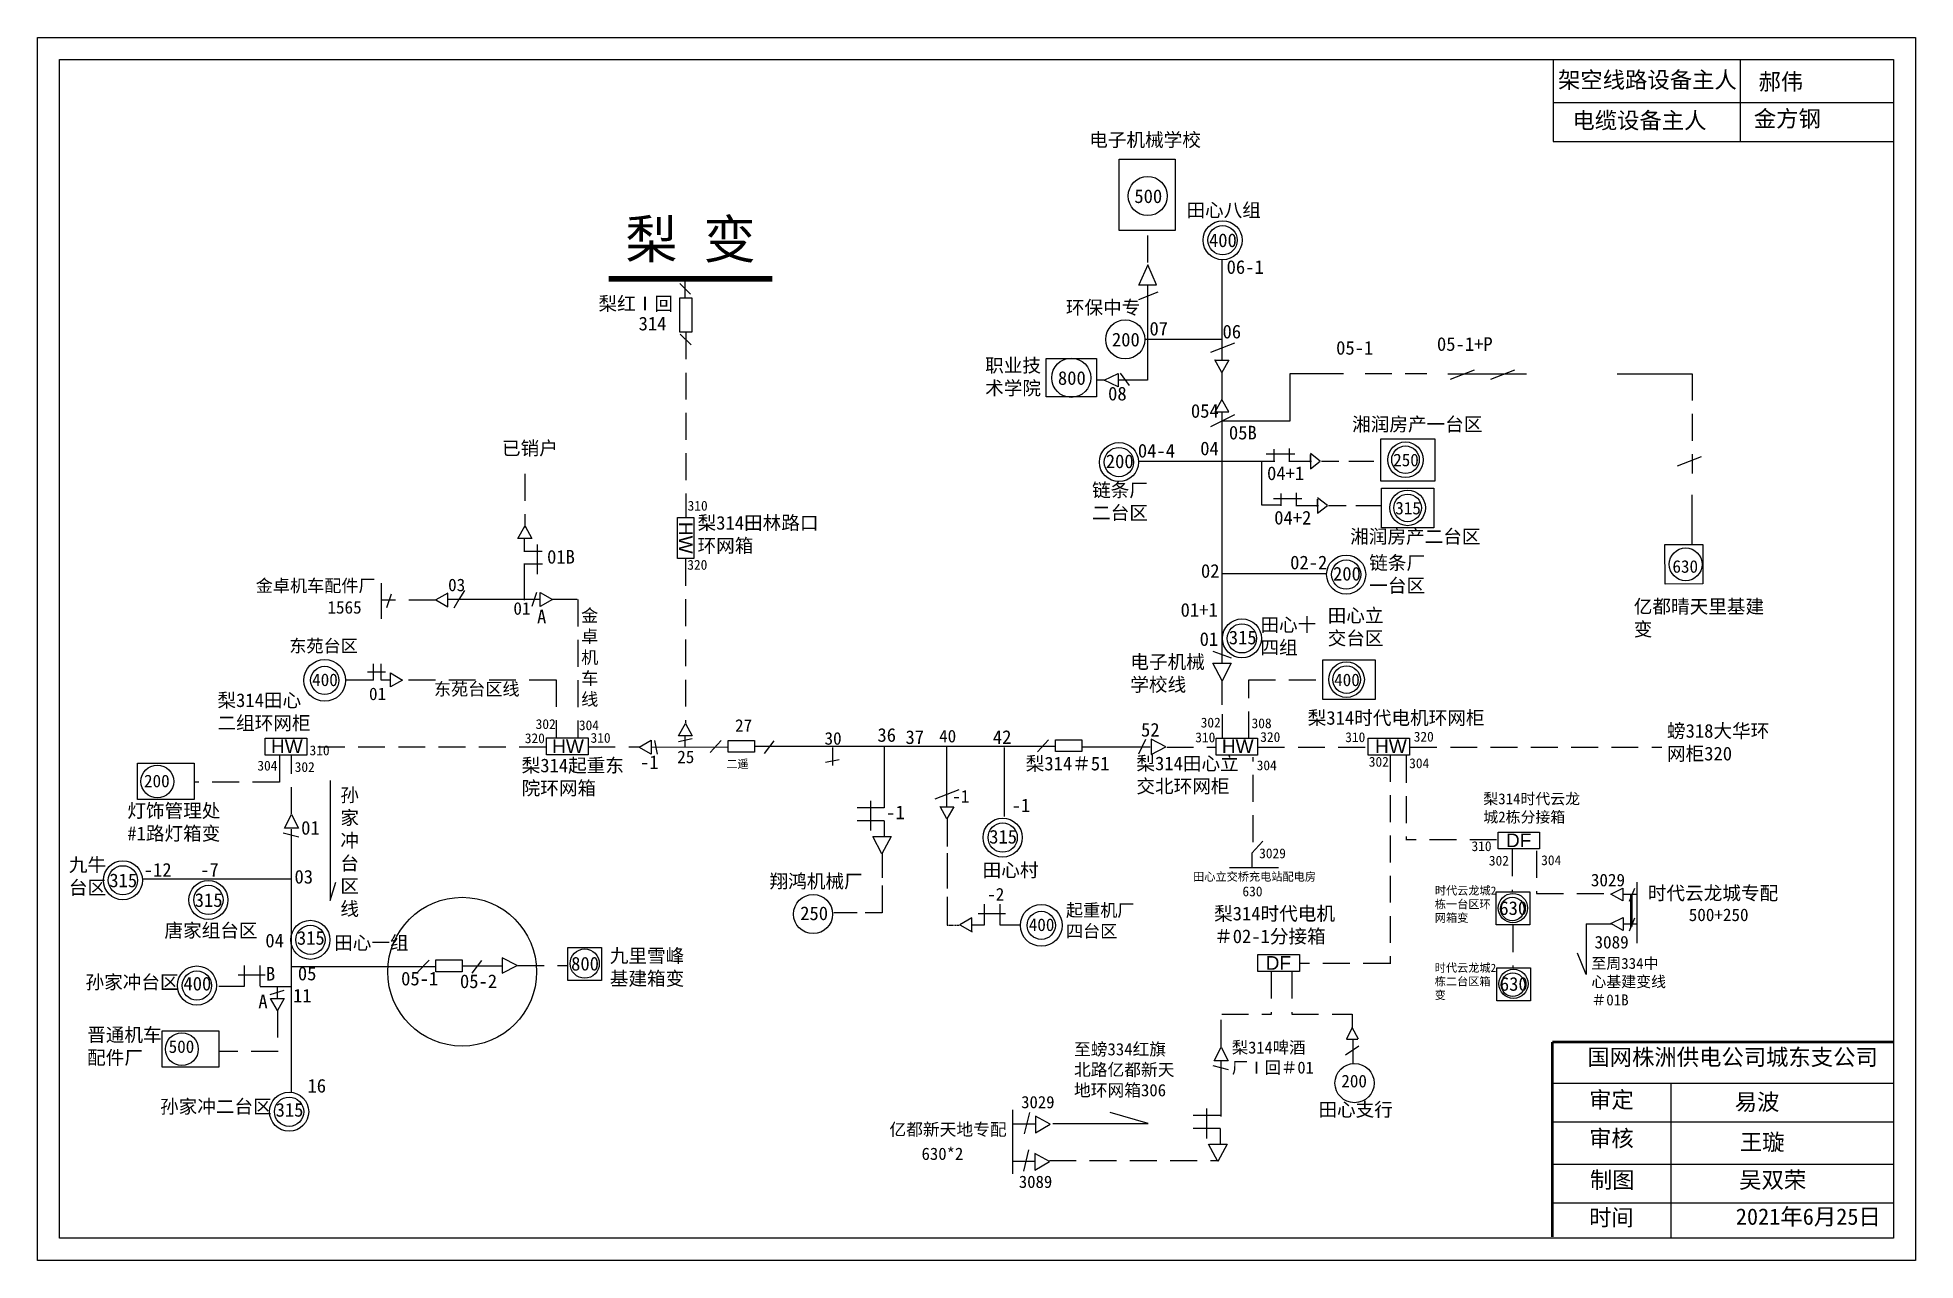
# Model space of a CAD drawing. Extents: x 0 to 344, y 0 to 224.
import ezdxf

# ---------------------------------------------------------------- set-up
doc = ezdxf.new("R2010")
doc.units = 0
doc.header["$LTSCALE"] = 0.774411
for name, pattern in [('ACAD_ISO02W100', [15, 12, -3]), ('DASHED2', [9.525, 6.35, -3.175]), ('HIDDEN2', [0.1875, 0.125, -0.0625])]:
    doc.linetypes.add(name, pattern=pattern)
doc.layers.get('0').update_dxf_attribs({"linetype": 'CONTINUOUS'})
for name, color, linetype in [('0-RefEdit0', 7, 'CONTINUOUS'), ('Layer2', 1, 'CONTINUOUS'), ('MiniCADViewLayer', 7, 'CONTINUOUS')]:
    doc.layers.add(name, color=color, linetype=linetype)
doc.styles.get("Standard").update_dxf_attribs({"font": '', "height": 2.5})
doc.styles.add('字体', font='simkai_0.ttf', dxfattribs={"height": 2.5})
doc.styles.get('Standard').set_extended_font_data('SimSun')

msp = doc.modelspace()

# ---------------------------------------------------------------- linework, layer by layer
at = {"linetype": 'Continuous'}
for p, q in [((-0.1, 224.19), (343.87, 224.19)), ((-0.1, 0.22), (-0.1, 224.19)), ((343.87, 224.19), (343.87, 0.22)), ((3.94, 220.14), (339.83, 220.14)), ((3.94, 4.27), (3.94, 220.14)), ((277.54, 220.02), (277.54, 205.17)), ((311.75, 220.02), (311.75, 205.17)), ((339.83, 220.14), (339.83, 4.27)), ((277.54, 212.27), (339.91, 212.27)), ((277.54, 205.17), (339.91, 205.17)), ((203.25, 182.55), (201.64, 178.91)), ((204.85, 178.91), (203.25, 182.55)), ((119.51, 177.17), (117.54, 179.15)), ((201.54, 178.91), (204.85, 178.91)), ((201.64, 176.24), (205.18, 177.63)), ((203.25, 169.07), (203.25, 178.8)), ((119.61, 167.88), (117.63, 169.86)), ((202.93, 168.96), (216.88, 168.96)), ((203.23, 168.99), (203.23, 161.45)), ((216.8, 162.86), (215.56, 165.15)), ((195.27, 161.45), (197.82, 162.67)), ((197.82, 162.67), (197.82, 160.22)), ((198.2, 162.72), (199.87, 160.47)), ((215.56, 165.1), (218.1, 165.1)), ((218.1, 165.1), (216.81, 162.86)), ((195.37, 161.45), (193.95, 161.45)), ((197.82, 160.22), (195.27, 161.45)), ((203.23, 161.45), (197.81, 161.45)), ((216.8, 157.87), (215.56, 155.58)), ((215.56, 155.63), (218.1, 155.63)), ((218.1, 155.63), (216.81, 157.87)), ((224.96, 147.92), (230.19, 147.92)), ((226.4, 146.59), (226.4, 148.81)), ((229.19, 146.59), (229.19, 148.92)), ((216.87, 146.56), (201.53, 146.56)), ((216.98, 146.59), (226.52, 146.59)), ((224.1, 146.6), (224.1, 138.61)), ((229.08, 146.59), (233.23, 146.59)), ((224.1, 138.61), (227.71, 138.62)), ((226.27, 139.78), (231.5, 139.78)), ((227.71, 138.45), (227.71, 140.67)), ((230.39, 138.46), (234.54, 138.46)), ((230.5, 138.45), (230.5, 140.78)), ((89.01, 132.47), (89.01, 130.02)), ((91.46, 125.89), (91.46, 131.37)), ((92.34, 130.06), (88.98, 130.06)), ((92.37, 127.72), (88.98, 127.72)), ((89.04, 127.71), (89.04, 121.17)), ((62.84, 124.28), (62.84, 117.75)), ((216.87, 126.03), (235.92, 126.03)), ((216.91, 106.39), (215.17, 109.62)), ((215.17, 109.62), (218.55, 109.62)), ((218.55, 109.62), (216.91, 106.39)), ((216.91, 101.95), (216.91, 106.4)), ((216.93, 95.86), (216.93, 100.27)), ((125.14, 95.44), (123.1, 93.26)), ((186.32, 94.33), (131.32, 94.34)), ((134.76, 95.37), (133.01, 93.04)), ((155, 94.33), (155, 83.11)), ((185.1, 95.57), (183.06, 93.38)), ((202.82, 95.64), (201.53, 92.92)), ((155, 83.11), (150.04, 83.11)), ((152.52, 78.94), (152.52, 84.42)), ((166.45, 81.07), (165.21, 83.36)), ((165.21, 83.31), (167.75, 83.31)), ((167.75, 83.31), (166.45, 81.07)), ((155, 80.76), (150.04, 80.76)), ((155, 80.76), (155, 77.9)), ((154.56, 74.68), (152.88, 77.89)), ((153.04, 77.89), (156.25, 77.89)), ((156.25, 77.89), (154.56, 74.68)), ((224.35, 77.01), (222.31, 74.83)), ((154.61, 74.74), (154.61, 70.3)), ((46.35, 70.03), (19.22, 70.03)), ((154.61, 68.87), (154.61, 63.91)), ((292.87, 69.49), (292.87, 58.33)), ((173.37, 61.66), (173.37, 65.49)), ((176.16, 65.49), (176.16, 61.66)), ((290.32, 67.29), (292.87, 67.29)), ((150.04, 63.86), (145.73, 63.86)), ((154.61, 63.86), (151.47, 63.86)), ((171.06, 62.96), (168.82, 61.67)), ((171.06, 60.43), (171.06, 62.96)), ((168.83, 61.66), (171.11, 60.43)), ((171.01, 61.66), (173.37, 61.66)), ((176.16, 61.66), (179.99, 61.66)), ((290.35, 61.87), (292.9, 61.87)), ((71.6, 55.24), (69.56, 53.05)), ((81.22, 55.16), (79.47, 52.84)), ((72.86, 54.02), (46.55, 54.02)), ((77.75, 54.16), (84.89, 54.16)), ((239.48, 37.87), (241.94, 39.5)), ((277.39, 32.71), (339.76, 32.71)), ((299.04, 32.7), (299.04, 4.37)), ((214.05, 22.58), (214.05, 28.05)), ((185.37, 25.18), (182.7, 26.65)), ((182.7, 23.6), (185.37, 25.18)), ((185.84, 25.27), (203.36, 25.27)), ((203.36, 25.27), (196.38, 27.31)), ((216.53, 26.75), (211.57, 26.75)), ((216.53, 24.4), (211.57, 24.4)), ((216.53, 24.4), (216.53, 21.53)), ((277.39, 25.61), (339.76, 25.61)), ((216.09, 18.32), (214.4, 21.53)), ((214.57, 21.53), (217.78, 21.53)), ((217.78, 21.53), (216.09, 18.32)), ((185.23, 18.34), (182.57, 19.81)), ((182.57, 16.76), (185.23, 18.34)), ((277.39, 17.86), (339.76, 17.86)), ((277.39, 10.75), (339.76, 10.75)), ((339.83, 4.27), (3.94, 4.27)), ((343.87, 0.22), (-0.1, 0.22))]:
    msp.add_line(p, q, dxfattribs=at)
at = {"linetype": 'DASHED2'}
for p, q in [((203.25, 183), (203.25, 188.72)), ((118.62, 170.18), (118.62, 136.31)), ((221.74, 95.85), (221.74, 106.57)), ((221.74, 106.57), (235.26, 106.57)), ((206.72, 94.23), (215.75, 94.23)), ((223.4, 94.23), (243.51, 94.23)), ((251.31, 94.23), (297.39, 94.23)), ((222.56, 76.84), (222.56, 92.42)), ((247.64, 92.8), (247.64, 54.56)), ((250.58, 92.62), (250.58, 77.27)), ((267.16, 77.27), (250.55, 77.27)), ((270, 75.5), (270, 67.71)), ((274.48, 75.23), (274.48, 67.44)), ((274.48, 67.44), (288, 67.44)), ((270.1, 61.61), (270.1, 53.82)), ((87.79, 54.23), (97.03, 54.23)), ((225.89, 53.09), (225.89, 45.3)), ((229.64, 53.09), (229.64, 45.3)), ((247.64, 54.59), (231.03, 54.59)), ((43.84, 45.99), (43.84, 38.4)), ((216.8, 45.3), (225.9, 45.3)), ((229.64, 45.3), (240.7, 45.3)), ((240.7, 45.3), (240.7, 42.88)), ((43.94, 38.47), (33.12, 38.47)), ((185.23, 18.53), (216.23, 18.53))]:
    msp.add_line(p, q, dxfattribs=at)
for p, q in [((216.89, 165.1), (216.88, 183.39)), ((216.89, 109.62), (216.88, 155.64)), ((176.97, 94.16), (176.97, 81.55)), ((191.18, 94.26), (203.72, 94.26))]:
    msp.add_line(p, q)
at = {"linetype": 'ACAD_ISO02W100'}
msp.add_line((118.55, 176.55), (118.55, 179.64), dxfattribs=at)
at = {"color": 7, "ltscale": 2}
for p, q in [((214.81, 166.54), (219.19, 168.25)), ((258.74, 161.65), (263.13, 163.35)), ((266.09, 161.65), (270.48, 163.35)), ((214.81, 152.96), (219.19, 155.16)), ((300.29, 145.74), (304.67, 147.44)), ((166.45, 83.26), (166.45, 94.29)), ((164.32, 84.76), (168.7, 86.46)), ((215.45, 36.75), (216.69, 39.27)), ((216.69, 39.27), (217.97, 36.75)), ((217.97, 36.75), (215.45, 36.75))]:
    msp.add_line(p, q, dxfattribs=at)
at = {"color": 0, "linetype": 'DASHED2'}
for p, q in [((89.17, 144.27), (89.17, 134.45)), ((118.59, 128.7), (118.59, 98.63)), ((72.81, 121.15), (62.87, 121.15)), ((98.71, 121.25), (94.22, 121.25)), ((98.86, 121.25), (98.86, 95.98)), ((94.89, 106.5), (66.76, 106.5)), ((94.89, 106.54), (94.89, 95.98)), ((93.04, 94.24), (49.34, 94.24)), ((100.8, 94.26), (110.07, 94.26)), ((44.19, 92.69), (44.19, 87.81)), ((46.42, 81.95), (46.42, 92.72)), ((44.19, 87.81), (28.68, 87.81)), ((283.55, 61.87), (288.17, 61.87)), ((216.7, 39.34), (216.7, 45.26))]:
    msp.add_line(p, q, dxfattribs=at)
at = {"color": 0, "linetype": 'Continuous'}
for p, q in [((87.89, 132.47), (89.18, 134.71)), ((89.19, 134.71), (90.43, 132.47)), ((90.43, 132.47), (87.89, 132.47)), ((64.69, 122.25), (63.84, 119.72)), ((77.09, 121.24), (76.14, 119.69)), ((78.1, 122.9), (77.09, 121.24)), ((91.27, 122.54), (90.41, 120)), ((91.99, 122.55), (94.23, 121.26)), ((91.99, 120.01), (91.99, 122.55)), ((94.23, 121.25), (91.99, 120.01)), ((218.57, 110.54), (215.22, 111.72)), ((60.32, 108), (63.61, 108)), ((61.42, 106.51), (61.42, 109.48)), ((62.83, 106.51), (62.83, 109.48)), ((64.52, 105.27), (64.52, 107.81)), ((64.52, 107.81), (66.76, 106.51)), ((66.76, 106.5), (64.52, 105.27)), ((117.29, 96.32), (118.58, 98.56)), ((119.83, 96.32), (117.29, 96.32)), ((118.5, 94.29), (118.5, 96.33)), ((118.59, 98.56), (119.83, 96.32)), ((112.3, 92.95), (110.06, 94.25)), ((110.07, 94.25), (112.3, 95.49)), ((112.3, 95.49), (112.3, 92.95)), ((145.48, 94.14), (145.48, 90.87)), ((53.49, 88.1), (53.49, 66.17)), ((46.36, 79.19), (46.36, 30.99)), ((44.91, 78.53), (47.73, 77.83)), ((53.49, 66.17), (54.53, 69.5)), ((291.65, 67.13), (291.65, 61.2)), ((291.9, 67.3), (291.9, 61.37)), ((283.55, 61.87), (283.55, 52.58)), ((283.55, 52.58), (282, 56.49)), ((37.81, 50.43), (37.81, 54.25)), ((40.61, 54.25), (40.61, 50.43)), ((33.08, 50.43), (37.81, 50.43)), ((40.65, 50.42), (46.33, 50.42)), ((42.54, 48.21), (45.08, 48.21)), ((43.83, 45.97), (42.54, 48.21)), ((43.81, 50.32), (43.81, 48.23)), ((45.08, 48.21), (43.83, 45.97)), ((215.19, 35.92), (218.01, 35.21)), ((216.7, 26.6), (216.7, 36.75)), ((178.5, 27.8), (178.5, 16.11)), ((182.74, 25.2), (178.64, 25.2)), ((180.66, 23.41), (181.64, 27.3)), ((182.69, 26.64), (182.7, 23.6)), ((182.6, 18.36), (178.5, 18.36)), ((180.53, 16.57), (181.5, 20.46)), ((182.56, 19.81), (182.57, 16.76))]:
    msp.add_line(p, q, dxfattribs=at)
at = {"color": 0}
for p, q in [((92.01, 121.26), (75.04, 121.25)), ((61.42, 106.51), (56.36, 106.51)), ((64.55, 106.51), (62.83, 106.51)), ((112.28, 94.25), (126.27, 94.28))]:
    msp.add_line(p, q, dxfattribs=at)
at = {"color": 0, "ltscale": 2}
for p, q in [((112.88, 95.46), (113.39, 92.94)), ((119.8, 95.74), (117.28, 95.23)), ((144.24, 91.45), (146.76, 91.96)), ((45.16, 79.36), (46.41, 81.88)), ((47.69, 79.36), (45.16, 79.36)), ((46.41, 81.88), (47.69, 79.36)), ((42.5, 48.95), (45.05, 49.71))]:
    msp.add_line(p, q, dxfattribs=at)
at = {"color": 7, "linetype": 'ByBlock', "ltscale": 2}
for p, q in [((227.22, 72.12), (218.24, 72.12)), ((177.17, 63.7), (172.18, 63.7))]:
    msp.add_line(p, q, dxfattribs=at)
at = {"color": 7, "linetype": 'Continuous'}
for p, q in [((288.05, 67.32), (290.29, 68.43)), ((290.29, 66.08), (288.05, 67.32)), ((290.29, 68.43), (290.29, 66.08)), ((292.4, 68.31), (291.41, 65.95)), ((288.09, 61.9), (290.32, 63.02)), ((290.32, 63.02), (290.32, 60.66)), ((292.43, 62.9), (291.44, 60.54)), ((290.32, 60.66), (288.09, 61.9))]:
    msp.add_line(p, q, dxfattribs=at)
at = {"color": 0, "linetype": 'ByBlock', "ltscale": 2}
msp.add_line((41.62, 52.47), (36.63, 52.47), dxfattribs=at)
at = {"linetype": 'Continuous'}
for points in [[(198.03, 201.94), (208.29, 201.94), (208.29, 188.82), (198.03, 188.82)], [(119.76, 176.49), (119.76, 170.24), (117.53, 170.24), (117.53, 176.49)], [(184.67, 165.42), (193.84, 165.42), (193.84, 158.39), (184.67, 158.39)], [(245.92, 150.67), (255.81, 150.67), (255.81, 142.97), (245.92, 142.97)], [(246.07, 141.66), (255.67, 141.66), (255.67, 134.39), (246.07, 134.39)], [(72.87, 121.18), (75.06, 119.91), (75.06, 122.44)], [(235.3, 110.23), (244.9, 110.23), (244.9, 102.97), (235.3, 102.97)]]:
    msp.add_lwpolyline(points, close=True, dxfattribs=at)
for points, const_width in [([(104.48, 179.99), (134.49, 179.99)], 1), ([(277.35, 40.21), (277.35, 4.49)], 0.5), ([(277.39, 40.21), (339.76, 40.21)], 0.5)]:
    msp.add_lwpolyline(points, dxfattribs=dict(at, const_width=const_width))
at = {"color": 7, "linetype": 'Continuous'}
msp.add_lwpolyline([(117.12, 128.77), (117.12, 136.28), (120.12, 136.28), (120.12, 128.77)], close=True, dxfattribs=at)
at = {"color": 0, "linetype": 'Continuous'}
for points in [[(41.6, 95.85), (49.2, 95.85), (49.2, 92.75), (41.6, 92.75)], [(93.15, 95.91), (100.75, 95.91), (100.75, 92.81), (93.15, 92.81)], [(215.76, 95.85), (223.37, 95.85), (223.37, 92.76), (215.76, 92.76)], [(243.6, 95.85), (251.21, 95.85), (251.21, 92.76), (243.6, 92.76)], [(267.44, 78.67), (275.04, 78.67), (275.04, 75.58), (267.44, 75.58)], [(267.07, 67.72), (273.24, 67.72), (273.24, 61.68), (267.07, 61.68)], [(97.04, 57.53), (103.22, 57.53), (103.22, 51.5), (97.04, 51.5)], [(223.42, 56.23), (231.03, 56.23), (231.03, 53.13), (223.42, 53.13)], [(267.17, 53.83), (273.35, 53.83), (273.35, 47.79), (267.17, 47.79)]]:
    msp.add_lwpolyline(points, close=True, dxfattribs=at)
at = {"linetype": 'Continuous'}
for centre, radius in [((203.25, 195.17), 3.58), ((216.97, 187.07), 3.58), ((216.97, 187.07), 2.68), ((199.13, 168.9), 3.58), ((189.24, 161.87), 3.58), ((197.98, 146.43), 3.58), ((197.98, 146.43), 2.68), ((239.6, 125.83), 3.58), ((239.6, 125.83), 2.68), ((220.51, 114.15), 3.58), ((220.51, 114.15), 2.68), ((176.68, 77.67), 3.58), ((176.68, 77.67), 2.68), ((15.53, 69.84), 3.58), ((15.53, 69.84), 2.68), ((31.19, 66.24), 3.58), ((31.19, 66.24), 2.68), ((141.96, 63.65), 3.58), ((49.87, 58.94), 3.58), ((49.87, 58.94), 2.68), ((29.09, 50.57), 3.58), ((29.09, 50.57), 2.68), ((241.13, 32.69), 3.58), ((45.98, 27.46), 3.58), ((45.98, 27.46), 2.68)]:
    msp.add_circle(centre, radius, dxfattribs=at)
at = {"color": 7}
for centre, radius in [((250.47, 146.86), 3.26), ((250.47, 146.86), 2.53), ((250.85, 138.05), 3.26), ((250.85, 138.05), 2.53), ((239.67, 106.6), 3.26), ((239.67, 106.6), 2.53), ((270.04, 64.6), 2.16), ((270.14, 50.72), 2.16)]:
    msp.add_circle(centre, radius, dxfattribs=at)
at = {"color": 0, "linetype": 'ByBlock'}
for centre in [(301.78, 127.71), (21.84, 87.94), (26.34, 38.92)]:
    msp.add_circle(centre, 3, dxfattribs=at)
at = {"color": 1, "linetype": 'Continuous'}
msp.add_circle((77.67, 53.1), 13.63, dxfattribs=at)
at = {"color": 0, "linetype": 'Continuous'}
for centre in [(270.15, 64.76), (100.12, 54.58), (270.25, 50.88)]:
    msp.add_circle(centre, 2.68, dxfattribs=at)
at = {"layer": '0-RefEdit0', "linetype": 'DASHED2', "ltscale": 2}
msp.add_line((216.85, 163.05), (216.85, 157.84), dxfattribs=at)
at = {"layer": '0-RefEdit0', "ltscale": 2}
for p, q in [((166.5, 81.26), (166.5, 76.05)), ((166.5, 74.81), (166.5, 68.35)), ((166.5, 66.84), (166.5, 61.65))]:
    msp.add_line(p, q, dxfattribs=at)
at = {"layer": '0-RefEdit0', "linetype": 'HIDDEN2', "ltscale": 2}
msp.add_line((166.5, 61.65), (168.73, 61.65), dxfattribs=at)
at = {"layer": '0-RefEdit0', "color": 0, "linetype": 'ByBlock', "ltscale": 2}
for points in [[(297.96, 131.35), (304.9, 131.34), (304.9, 124.12), (298, 124.09)], [(18.21, 91.3), (28.6, 91.3), (28.6, 84.61), (18.21, 84.61)], [(22.71, 42.28), (33.1, 42.28), (33.1, 35.59), (22.71, 35.59)]]:
    msp.add_lwpolyline(points, close=True, dxfattribs=at)
at = {"layer": 'Layer2', "color": 7, "linetype": 'Continuous'}
for p, q in [((234.86, 146.61), (233.07, 148.01)), ((233.07, 147.81), (233.07, 145.21)), ((233.07, 146.41), (233.07, 147.81)), ((233.07, 145.21), (234.86, 146.61)), ((235.06, 146.61), (238.26, 146.61)), ((240.06, 146.61), (244.66, 146.61)), ((236.17, 138.47), (234.37, 139.87)), ((234.37, 138.27), (234.37, 139.67)), ((234.37, 139.67), (234.37, 137.07)), ((234.37, 137.07), (236.17, 138.47)), ((236.37, 138.47), (239.57, 138.47)), ((241.37, 138.47), (245.97, 138.47)), ((206.58, 94.27), (203.85, 95.66)), ((203.85, 95.66), (203.85, 92.87)), ((203.85, 92.87), (206.58, 94.27)), ((222.31, 74.87), (222.31, 72.08)), ((87.76, 54.25), (85.03, 55.65)), ((85.03, 55.65), (85.03, 52.85)), ((85.03, 52.85), (87.76, 54.25)), ((240.68, 42.89), (239.67, 40.74)), ((241.83, 40.74), (240.68, 42.89)), ((239.67, 40.74), (241.74, 40.73)), ((240.79, 40.81), (240.82, 36.29))]:
    msp.add_line(p, q, dxfattribs=at)
for points in [[(126.38, 95.45), (131.21, 95.45), (131.21, 93.31), (126.38, 93.31)], [(186.34, 95.58), (191.16, 95.58), (191.16, 93.43), (186.34, 93.43)], [(72.84, 55.25), (77.67, 55.25), (77.67, 53.1), (72.84, 53.1)]]:
    msp.add_lwpolyline(points, close=True, dxfattribs=at)
at = {"layer": 'Layer2', "color": 0, "linetype": 'Continuous'}
for radius in [3.83, 2.58]:
    msp.add_circle((52.5, 106.46), radius, dxfattribs=at)
at = {"layer": 'Layer2', "color": 7, "linetype": 'Continuous'}
for radius in [3.83, 2.58]:
    msp.add_circle((183.75, 61.59), radius, dxfattribs=at)
at = {"layer": 'MiniCADViewLayer', "color": 0, "linetype": 'Continuous'}
for p, q in [((229.34, 154), (229.34, 162.68)), ((229.34, 162.68), (239.14, 162.68)), ((216.88, 154), (229.34, 154))]:
    msp.add_line(p, q, dxfattribs=at)
at = {"layer": 'MiniCADViewLayer', "color": 0, "linetype": 'DASHED2'}
msp.add_line((243.05, 162.64), (254.39, 162.64), dxfattribs=at)
at = {"layer": 'MiniCADViewLayer', "color": 7, "linetype": 'Continuous', "true_color": 0xffffff}
for p, q in [((258.25, 162.57), (272.64, 162.57)), ((289.22, 162.62), (302.98, 162.62)), ((302.91, 140.46), (302.91, 131.34))]:
    msp.add_line(p, q, dxfattribs=at)
at = {"layer": 'MiniCADViewLayer', "color": 7, "linetype": 'DASHED2', "true_color": 0xffffff}
msp.add_line((302.98, 162.62), (302.98, 144.36), dxfattribs=at)

# ---------------------------------------------------------------- texts
at = {"linetype": 'Continuous', "attachment_point": 1, "style": '字体'}
for s, insert, char_height, width in [('架空线路设备主人', (278.41, 217.94), 3, 58.56), ('郝伟', (315.12, 217.61), 3, 47.14), ('电缆设备主人', (281.04, 210.52), 3, 58.56), ('金方钢', (314.27, 210.84), 3, 33.0539), ('梨 变', (107.57, 190.75), 7, 28.4432), ('国网株洲供电公司城东支公司', (283.78, 38.96), 3, 82.0179), ('审定', (284.09, 31.15), 3, 23.4615), ('审核', (284.09, 24.09), 3, 23.4615), ('制图', (284.25, 16.47), 3, 23.4615), ('时间', (284.09, 9.58), 3, 23.4615)]:
    msp.add_mtext(s, dxfattribs=dict(at, insert=insert, char_height=char_height, width=width))
at = {"attachment_point": 1, "style": '字体'}
for s, insert, char_height, width in [('电子机械学校', (192.53, 206.71), 2.5, 25.5834), ('田心八组', (210.34, 193.84), 2.5, 14.286), ('环保中专', (188.25, 176), 2.5, 17.257), ('职业技术学院', (173.47, 165.4), 2.5, 12.4229), ('湘润房产一台区', (240.69, 154.62), 2.5, 25.5834), ('{\\fSimSun|b0|i0|c134|p2;已销户}', (84.97, 150.23), 2.5, 23.6178), ('{\\fSimSun|b0|i0|c134|p2;梨}314{\\fSimSun|b0|i0|c134|p2;田林路口环网箱}', (120.79, 136.56), 2.5, 23.6178), ('湘润房产二台区', (240.34, 134.06), 2.5, 25.5834), ('电子机械学校线', (200.06, 111.1), 2.5, 14.3617), ('{\\fSimSun|b0|i0|c134|p2;梨}314{\\fSimSun|b0|i0|c134|p2;时代电机环网柜}', (232.56, 100.84), 2.5, 39.1956), ('{\\fSimSun|b0|i0|c134|p2;螃}318{\\fSimSun|b0|i0|c134|p2;大华环网柜}320', (298.36, 98.46), 2.5, 19.448), ('梨314田心立交北环网柜', (201.18, 92.5), 2.5, 22.0062), ('{\\fArial|b0|i0|c0|p32;HW}', (216.83, 95.64), 2.5, 17.1235), ('{\\fArial|b0|i0|c0|p32;HW}', (244.89, 95.64), 2.5, 17.1235), ('梨314＃51', (180.91, 92.47), 2.5, 19.7603), ('{\\fSimSun|b0|i0|c134|p2;梨}314{\\fSimSun|b0|i0|c134|p2;时代云龙城2栋分接箱}', (264.72, 85.77), 2, 19.1175), ('{\\fSimSun|b0|i0|c134|p2;灯饰管理处\\P#1路灯箱变}', (16.34, 83.84), 2.5, 25.9833), ('{\\fArial|b0|i0|c0|p32;DF}', (268.87, 78.41), 2.5, 17.1235), ('九牛台区', (5.64, 73.93), 2.5, 7.4412), ('田心村', (173.01, 72.97), 2.5, 12.9976), ('翔鸿机械厂', (133.99, 70.92), 2.5, 21.0652), ('{\\fSimSun|b0|i0|c134|p2;时代云龙城2栋一台区环网箱变}', (255.84, 68.71), 1.5, 11.2415), ('梨314时代电机＃02-1分接箱', (215.41, 65), 2.5, 24.5064), ('唐家组台区', (23.14, 61.9), 2.5, 17.415), ('田心一组', (54.22, 59.64), 2.5, 21.0652), ('九里雪峰基建箱变', (104.72, 57.27), 2.5, 15.1194), ('{\\fArial|b0|i0|c0|p32;DF}', (224.85, 55.96), 2.5, 17.1235), ('孙家冲台区', (8.69, 52.45), 2.5, 21.0652), ('{\\fSimSun|b0|i0|c134|p2;时代云龙城2栋二台区箱变}', (255.82, 54.56), 1.5, 11.2415), ('晋通机车配件厂', (8.98, 42.79), 2.5, 14.3501), ('梨314啤酒厂Ⅰ回＃01', (218.65, 40.32), 2.2018, 15.0664), ('孙家冲二台区', (22.33, 29.66), 2.5, 21.0652), ('田心支行', (234.51, 29.1), 2.5, 17.1073)]:
    msp.add_mtext(s, dxfattribs=dict(at, insert=insert, char_height=char_height, width=width))
at = {"attachment_point": 1}
for s, insert, char_height, width in [('500', (200.8, 196.38), 2.5, 4.8377), ('06-1', (217.7, 183.41), 2.5, 16.116), ('07', (203.57, 172.12), 2.5, 16.116), ('200', (196.69, 170.12), 2.5, 4.8377), ('06', (216.95, 171.59), 2.5, 16.116), ('800', (186.8, 163.08), 2.5, 4.8377), ('08', (195.99, 160.23), 2.5, 16.116), ('04', (212.87, 150.19), 2.5, 16.116), ('200', (195.57, 147.83), 2.5, 4.8377), ('04+1', (225.11, 145.64), 2.5, 16.116), ('04+2', (226.42, 137.5), 2.5, 16.116), ('02', (213, 127.75), 2.5, 16.116), ('200', (237.19, 127.24), 2.5, 4.8377), ('315', (218.1, 115.56), 2.5, 4.8377), ('36', (153.74, 97.71), 2.5, 16.116), ('37', (158.88, 97.31), 2.5, 16.116), ('42', (174.89, 97.32), 2.5, 16.116), ('52', (202.02, 98.66), 2.5, 16.116), ('-1', (110.26, 92.73), 2.5, 16.116), ('-1', (167.45, 86.37), 2.3, 16.116), ('-1', (178.33, 84.82), 2.5, 16.116), ('315', (174.21, 79.07), 2.5, 4.8377), ('-12', (19.35, 73.01), 2.5, 16.116), ('-7', (29.69, 73.01), 2.5, 16.116), ('3029', (284.42, 71.04), 2.3, 16.116), ('-2', (173.85, 68.44), 2.3, 16.116), ('500+250', (302.35, 64.67), 2.3, 16.116), ('315', (47.4, 60.54), 2.5, 4.8377), ('3089', (285.09, 59.66), 2.3, 16.116), ('400', (26.62, 52.16), 2.5, 4.8377), ('200', (238.71, 34.22), 2.3, 4.8377), ('315', (43.5, 29.05), 2.5, 4.8377)]:
    msp.add_mtext(s, dxfattribs=dict(at, insert=insert, char_height=char_height, width=width))
at = {"linetype": 'Continuous', "char_height": 2.5, "attachment_point": 1}
for s, insert, width in [('400', (214.47, 188.31), 5.6554), ('梨红Ⅰ回', (102.64, 176.71), 20.9206), ('314', (109.99, 173.05), 5.6554), ('315', (13.04, 71.08), 5.6554), ('315', (28.69, 67.47), 5.6554), ('250', (139.59, 65.05), 5.6554)]:
    msp.add_mtext(s, dxfattribs=dict(at, insert=insert, width=width))
at = {"color": 7, "true_color": 0xffffff, "char_height": 2.5, "attachment_point": 1}
for s, insert, width in [('05-1', (237.76, 168.61), 16.116), ('05-1+P', (256.23, 169.31), 16.116), ('054', (211.16, 157.06), 16.116), ('05B', (218.12, 153.08), 16.116), ('04-4', (201.45, 149.77), 16.116), ('02-2', (229.34, 129.3), 16.116), ('01+1', (209.27, 120.62), 4.4068)]:
    msp.add_mtext(s, dxfattribs=dict(at, insert=insert, width=width))
at = {"color": 7, "attachment_point": 1}
for s, insert, char_height, width in [('250', (248.21, 147.97), 2.3, 4.8377), ('{\\H0.7826x;310}', (118.97, 139.34), 2.3, 4.8377), ('315', (248.59, 139.16), 2.3, 4.8377), ('{\\H0.7826x;320}', (118.91, 128.52), 2.3, 4.8377), ('01', (212.76, 115.27), 2.5, 4.4068), ('400', (237.4, 107.7), 2.3, 4.8377), ('27', (127.66, 99.34), 2.3, 16.116), ('30', (144.05, 96.98), 2.3, 16.116), ('40', (165.04, 97.4), 2.3, 16.116), ('{\\H0.7826x;310}', (211.96, 96.92), 2.3, 4.8377), ('{\\H0.7826x;302}', (212.95, 99.63), 2.3, 4.8377), ('{\\H0.7826x;308}', (222.27, 99.5), 2.3, 4.8377), ('{\\H0.7826x;320}', (223.86, 96.99), 2.3, 4.8377), ('{\\H0.7826x;310}', (239.43, 96.95), 2.3, 4.8377), ('{\\H0.7826x;320}', (251.97, 97.05), 2.3, 4.8377), ('二遥', (126.06, 91.9), 1.5, 28.5281), ('{\\H0.7826x;304}', (223.21, 91.8), 2.3, 4.8377), ('{\\H0.7826x;302}', (243.74, 92.45), 2.3, 4.8377), ('{\\H0.7826x;304}', (251.14, 92.18), 2.3, 4.8377), ('{\\H0.7826x;310}', (262.56, 76.99), 2.3, 4.8377), ('{\\H0.7826x;3029}', (223.66, 75.68), 2.3, 4.8377), ('{\\H0.7826x;302}', (265.74, 74.34), 2.3, 4.8377), ('{\\H0.7826x;304}', (275.32, 74.42), 2.3, 4.8377), ('田心立交桥充电站配电房', (211.57, 71.25), 1.5, 28.5281), ('起重机厂\\P四台区', (188.27, 65.51), 2.3, 20.021), ('{\\H0.7826x;630}', (220.6, 68.71), 2.3, 4.8377), ('400', (181.46, 62.85), 2.3, 4.8377), ('630*2', (161.82, 20.88), 2.25, 7.3894)]:
    msp.add_mtext(s, dxfattribs=dict(at, insert=insert, char_height=char_height, width=width))
at = {"color": 7, "attachment_point": 1, "style": '字体'}
for s, insert, char_height, width in [('链条厂二台区', (193.06, 142.56), 2.5, 11.3318), ('链条厂一台区', (243.83, 129.24), 2.5, 11.3318), ('田心十四组', (223.89, 117.9), 2.5, 11.3318), ('{\\fSimSun|b0|i0|c134|p2;至螃334红旗北路亿都新天地环网箱306}', (189.74, 40.03), 2.25, 19.7172), ('3029', (180.06, 30.34), 2.25, 28.4667), ('{\\fSimSun|b0|i0|c134|p2;亿都新天地专配}', (155.93, 25.34), 2.25, 28.4667), ('3089', (179.64, 15.75), 2.25, 28.4667)]:
    msp.add_mtext(s, dxfattribs=dict(at, insert=insert, char_height=char_height, width=width))
at = {"insert": (119.88, 135.48), "char_height": 2.5, "width": 17.1235, "attachment_point": 1, "rotation": 270, "style": '字体'}
msp.add_mtext('{\\fArial|b0|i0|c0|p32;HW}', dxfattribs=at)
at = {"color": 7, "linetype": 'Continuous', "true_color": 0xffffff, "insert": (93.23, 130.34), "char_height": 2.5, "width": 6.947, "attachment_point": 1}
msp.add_mtext('01B', dxfattribs=at)
at = {"color": 7, "linetype": 'ByBlock', "true_color": 0xffffff, "insert": (299.36, 128.47), "char_height": 2.3, "width": 4.8377, "attachment_point": 1}
msp.add_mtext('630', dxfattribs=at)
at = {"color": 0, "char_height": 2.3, "attachment_point": 1}
for s, insert, width in [('金卓机车配件厂', (39.86, 124.95), 23.5094), ('03', (75.1, 125.09), 16.116), ('1565', (53, 120.98), 16.116), ('01', (87.06, 120.78), 16.116), ('{\\f\uffbfﾬￌﾣﾤ_GB2312|b0|i0|c134|p49;东苑台区}', (46.01, 113.92), 23.5094), ('400', (50.2, 107.71), 4.8377), ('01', (60.61, 105.14), 16.116), ('{\\f\uffbfﾬￌﾣﾤ_GB2312|b0|i0|c134|p49;东苑台区线}', (72.5, 106.01), 23.5094), ('{\\H0.7826x;320}', (89.15, 96.76), 4.8377), ('{\\H0.7826x;302}', (91.14, 99.35), 4.8377), ('{\\H0.7826x;304}', (99.06, 99.14), 4.8377), ('{\\H0.7826x;310}', (101.19, 96.83), 4.8377), ('{\\H0.7826x;310}', (49.72, 94.54), 4.8377), ('25', (117.07, 93.59), 16.116), ('{\\H0.7826x;304}', (40.16, 91.74), 4.8377), ('{\\H0.7826x;302}', (47, 91.49), 4.8377)]:
    msp.add_mtext(s, dxfattribs=dict(at, insert=insert, width=width))
at = {"color": 7, "true_color": 0xffffff, "char_height": 2.5, "attachment_point": 1, "style": '字体'}
for s, insert, width in [('亿都晴天里基建变', (292.28, 121.24), 25.5834), ('田心立交台区', (236.21, 119.6), 13.2161)]:
    msp.add_mtext(s, dxfattribs=dict(at, insert=insert, width=width))
at = {"color": 7, "linetype": 'Continuous', "char_height": 2.5, "width": 6.947, "attachment_point": 1}
for s, insert in [('A', (91.39, 119.38)), ('-1', (155.34, 83.53)), ('03', (46.96, 71.74)), ('04', (41.62, 60.05)), ('B', (41.73, 53.98)), ('05', (47.58, 54.02)), ('A', (40.34, 48.91))]:
    msp.add_mtext(s, dxfattribs=dict(at, insert=insert))
at = {"color": 0, "linetype": 'Continuous', "insert": (99.47, 119.49), "char_height": 2.3, "width": 4.4357, "attachment_point": 1, "style": '字体'}
msp.add_mtext('金卓机车线', dxfattribs=at)
at = {"color": 0, "char_height": 2.5, "attachment_point": 1, "style": '字体'}
for s, insert, width in [('梨314田心二组环网柜', (32.85, 104.07), 17.1235), ('{\\fArial|b0|i0|c0|p32;HW}', (42.65, 95.64), 17.1235), ('{\\fArial|b0|i0|c0|p32;HW}', (94.15, 95.64), 17.1235), ('{\\fSimSun|b0|i0|c134|p2;梨}314{\\fSimSun|b0|i0|c134|p2;起重东院环网箱}', (88.57, 92.13), 20.0469), ('孙\\P家\\P冲\\P台\\P区\\P线', (55.36, 86.72), 21.0652), ('01', (48.18, 80.7), 21.0652), ('时代云龙城专配', (294.86, 68.75), 25.9796)]:
    msp.add_mtext(s, dxfattribs=dict(at, insert=insert, width=width))
at = {"color": 0, "linetype": 'ByBlock', "char_height": 2.3, "width": 4.8377, "attachment_point": 1}
for s, insert in [('200', (19.4, 89.18)), ('500', (23.91, 40.53))]:
    msp.add_mtext(s, dxfattribs=dict(at, insert=insert))
at = {"color": 0, "linetype": 'Continuous', "char_height": 2.5, "attachment_point": 1}
for s, insert, width in [('630', (267.65, 66), 5.6554), ('800', (97.63, 55.82), 5.6554), ('630', (267.75, 52.11), 5.6554), ('11', (46.7, 49.97), 6.947), ('16', (49.34, 33.46), 6.947)]:
    msp.add_mtext(s, dxfattribs=dict(at, insert=insert, width=width))
at = {"color": 20, "linetype": 'Continuous', "true_color": 0xef4810, "char_height": 2.5, "width": 6.947, "attachment_point": 1}
for s, insert in [('05-1', (66.49, 53.09)), ('05-2', (77.27, 52.6))]:
    msp.add_mtext(s, dxfattribs=dict(at, insert=insert))
at = {"color": 7, "linetype": 'Continuous', "true_color": 0xffffff, "char_height": 3, "attachment_point": 1, "style": '字体'}
for s, insert, width in [('{\\fSimSun|b0|i0|c134|p2;易波}', (310.78, 30.75), 23.4615), ('{\\fSimSun|b0|i0|c134|p2;王璇}', (311.72, 23.4), 33.0539), ('{\\fSimSun|b0|i0|c134|p2;吴双荣}', (311.59, 16.47), 23.4615), ('{\\fSimSun|b0|i0|c134|p2;2021年6月25日}', (310.97, 9.75), 26.9292)]:
    msp.add_mtext(s, dxfattribs=dict(at, insert=insert, width=width))
at = {"layer": 'Layer2', "color": 7, "linetype": 'Continuous', "insert": (284.51, 55.63), "char_height": 2.0051, "width": 14.6246, "attachment_point": 1}
msp.add_mtext('至周334中心基建变线＃01B', dxfattribs=at)

doc.saveas('drawing.dxf')
